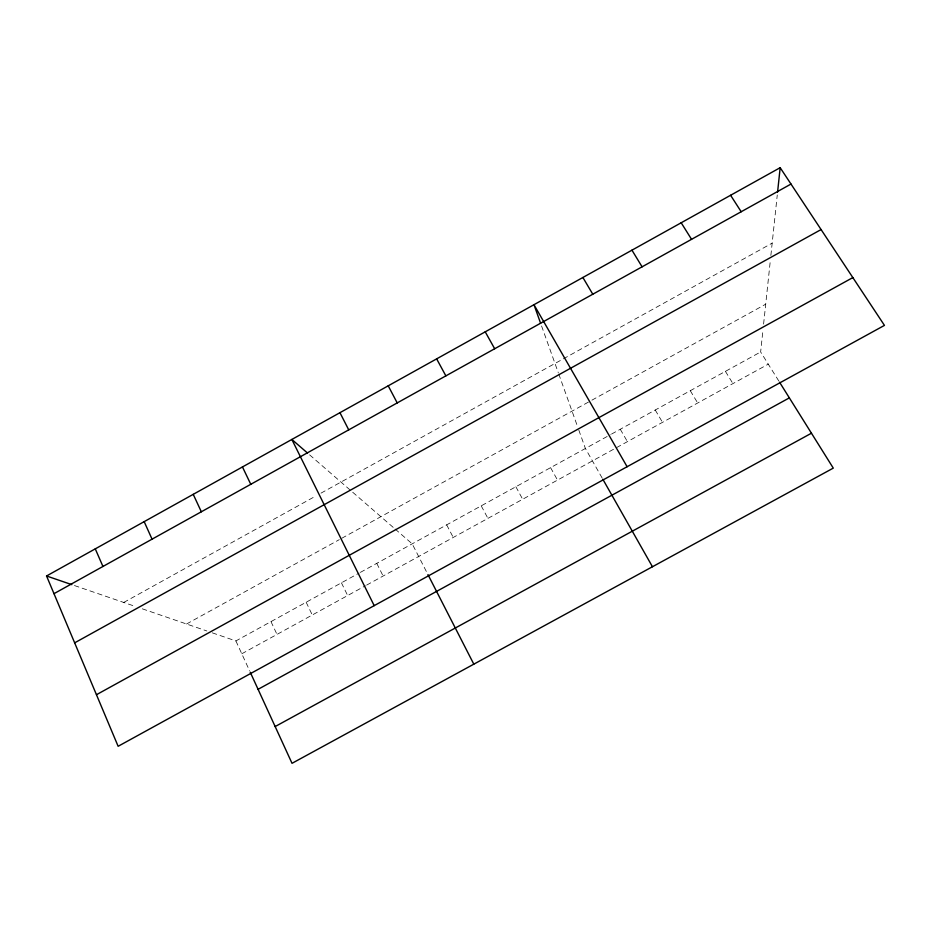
<?xml version="1.0" encoding="UTF-8"?>
<svg xmlns="http://www.w3.org/2000/svg" width="931" height="931" viewBox="0 0 931 931"><rect width="100%" height="100%" fill="white"/><g stroke="black" fill="none" stroke-linecap="round" stroke-linejoin="round"><path stroke-width="0.7" stroke-dasharray="4.66 3.49" d="M778.816 381.012L760.639 351.965L762.989 329.865M763.595 324.093L770.286 260.959M770.868 255.466L777.269 194.986M123.73 602.45L316.005 495.909M320.997 493.139L772.171 243.131M186.537 624.003L339.291 539.654M341.805 538.258L590.673 400.842M591.918 400.155L765.701 304.193M212.291 632.836L235.892 640.935L359.087 573.089M360.355 572.39L610.305 434.754M611.551 434.067L760.639 351.965M241.781 653.783L365.394 585.785M366.651 585.087L768.273 364.161M74.433 585.541L134.332 606.093M142.292 608.816L206.822 630.962M309.616 454.863L394.104 528.156M395.151 529.052L412.2 543.844L427.282 573.298M725.424 371.364L732.93 383.595M690.29 390.706L697.68 402.995M655.238 410.012L662.511 422.337M620.267 429.261L627.424 441.643M602.159 478.057L585.39 448.474L578.116 428.144M550.582 467.641L557.506 480.105M515.867 486.762L522.675 499.26M481.222 505.836L487.925 518.381M446.671 524.863L453.257 537.455M376.764 563.36L383.118 576.033M341.421 582.818L347.659 595.537M306.159 602.241L312.281 615.007M270.979 621.605L276.996 634.418M235.892 640.935L249.636 670.89M541.574 325.966L558.286 372.691M558.751 374.006L577.674 426.91"/><path stroke-width="1.4" d="M777.583 192.112L780.166 167.685L46.55 575.975L118.132 746.29L884.45 325.385L780.166 167.685M53.986 593.675L791.001 184.059M74.655 642.844L821.084 229.561M96.463 694.712L852.843 277.589M258.085 689.312L789.348 397.874M275.157 726.552L811.46 433.206M46.55 575.975L71.78 584.633M307.521 453.048L291.857 439.455L374.192 605.65M730.591 195.277L741.192 211.744M681.189 222.765L691.558 239.337M779.561 382.222L833.28 468.118L292.02 763.315L250.23 672.205M631.951 250.171L642.087 266.825M582.887 277.485L592.791 294.231M627.11 466.734L533.975 304.705L540.62 323.301M602.857 479.279L652.445 566.735M485.226 331.832L494.675 348.753M436.639 358.877L445.868 375.88M388.215 385.818L397.223 402.925M427.946 574.59L473.809 664.164M339.955 412.689L348.729 429.866M242.456 466.943L250.788 484.306M193.229 494.338L201.34 511.782M144.177 521.651L152.056 539.177M95.276 548.859L102.945 566.479"/></g></svg>
